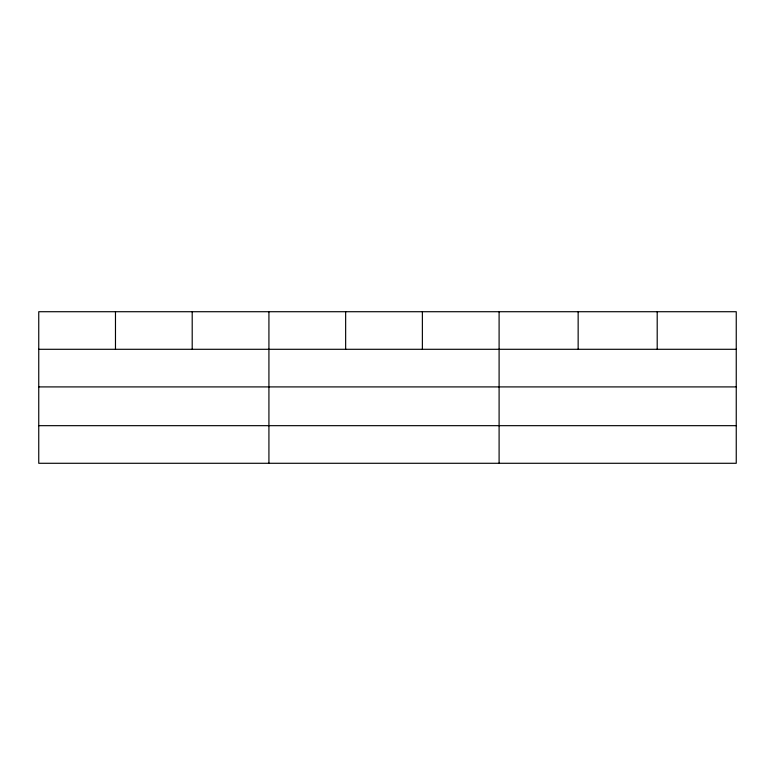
<?xml version="1.0" encoding="UTF-8"?>
<svg xmlns="http://www.w3.org/2000/svg" width="775" height="775" viewBox="0 0 775 775"><rect width="100%" height="100%" fill="white"/><g stroke="black" fill="none" stroke-linecap="round" stroke-linejoin="round"><path stroke-width="1.16" d="M736.25 386.909L736.25 311.715L38.75 311.715L38.75 463.285L736.25 463.285L736.25 386.909L38.75 386.909M38.75 349.293L736.25 349.293M38.75 425.669L736.25 425.669M657.2 311.715L657.2 349.293M578.15 311.715L578.15 349.293M499.1 311.715L499.1 463.285M422.375 311.715L422.375 349.293M345.65 311.715L345.65 349.293M268.925 311.715L268.925 463.285M192.2 311.715L192.2 349.293M115.475 311.715L115.475 349.293"/></g></svg>
